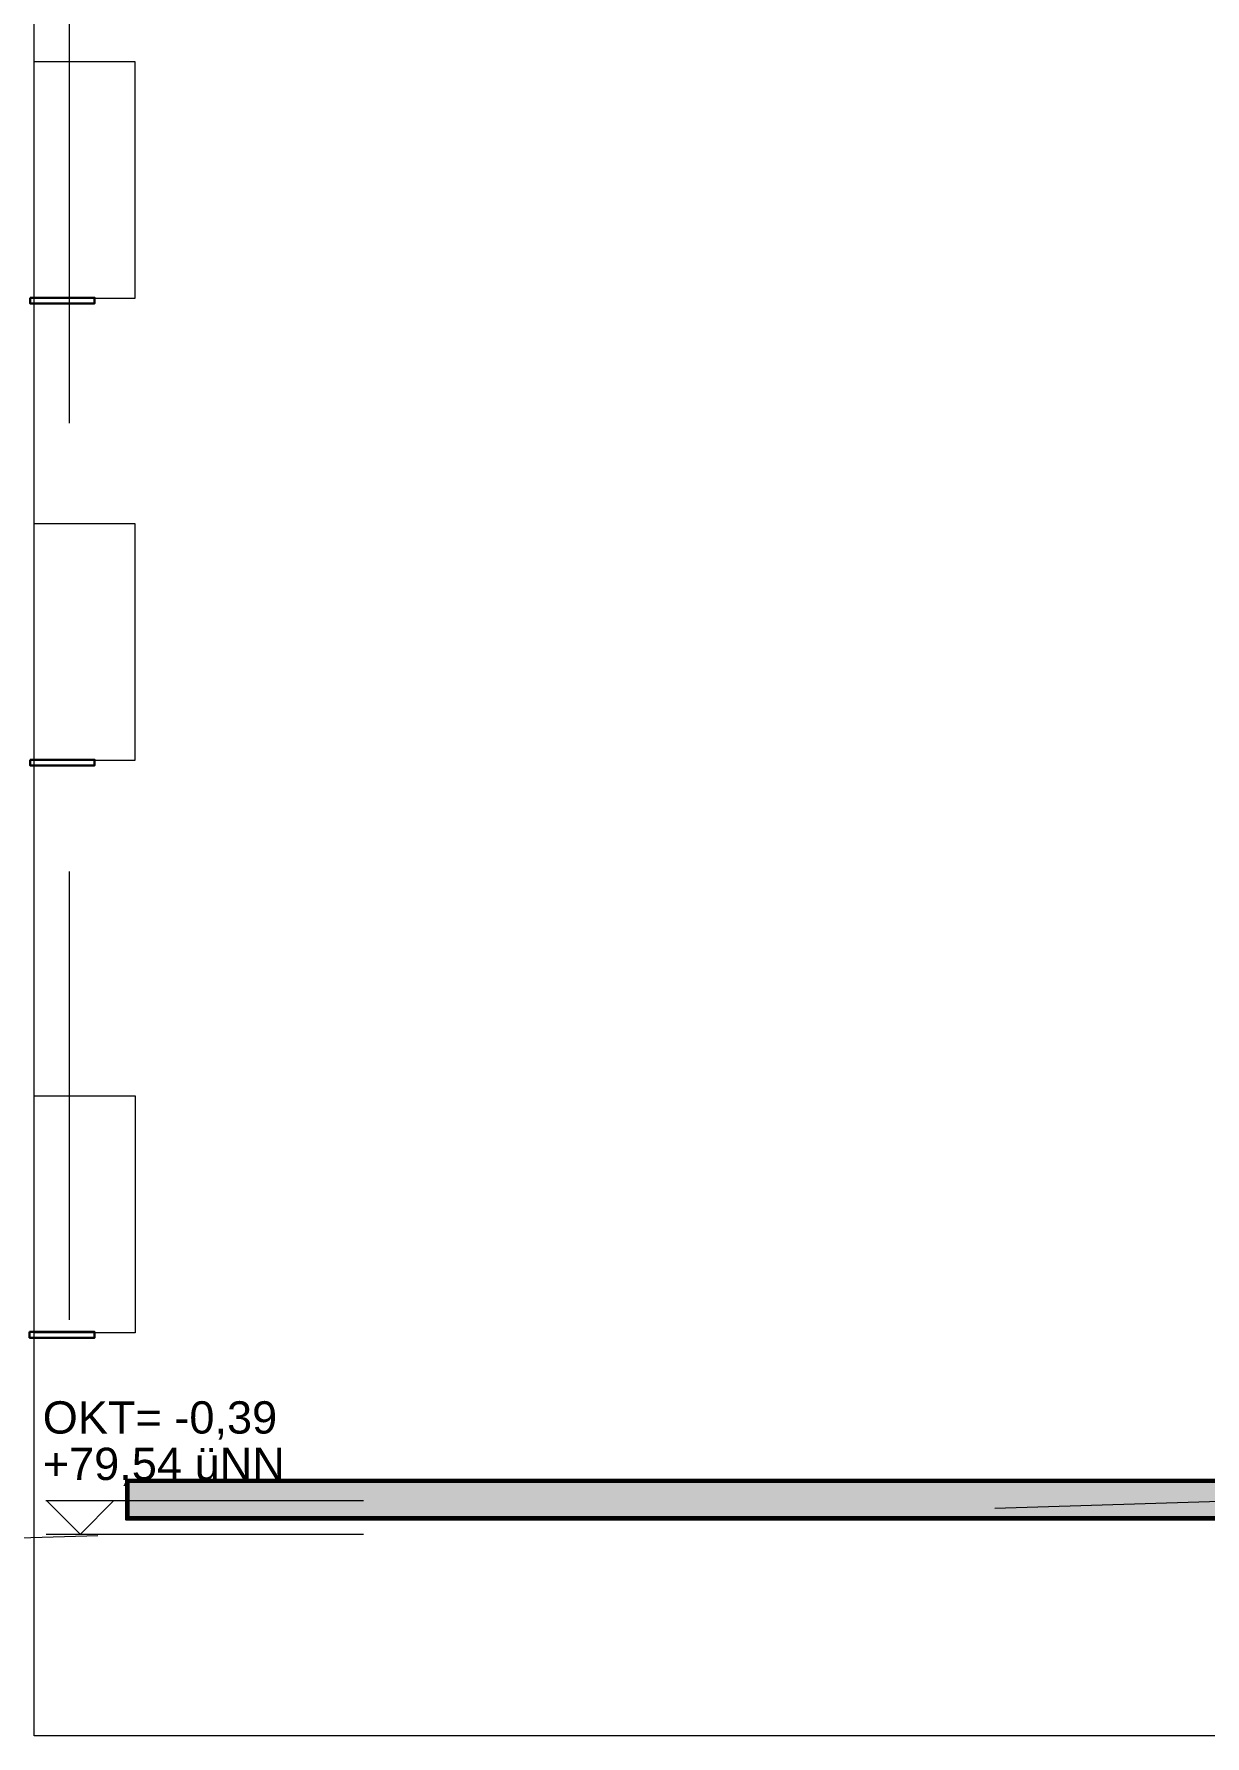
# Model space of a CAD drawing. Header units: millimetres. Extents: x 2 to 42044, y 4087 to 28530.
# Drawn here: x 7389 to 14755, y 7006 to 17712 of the extents above; entities that cross this region are included whole.
import ezdxf

# ---------------------------------------------------------------- set-up
doc = ezdxf.new("R2010")
doc.units = ezdxf.units.MM
doc.header["$LTSCALE"] = 50
doc.linetypes.add('PDF_112-9_112-9_0-0_0-0', pattern=[225.8, 112.9, -112.9, 0, 0])
doc.linetypes.add('PDF_56-4_56-4_0-0_0-0', pattern=[112.8, 56.4, -56.4, 0, 0])
for name, color, linetype in [('00_Wand_Bestand', 7, 'Continuous'), ('05_Linien_stark', 7, 'Continuous'), ('06_Linien_fein', 3, 'Continuous'), ('10_Text', 7, 'Continuous')]:
    doc.layers.add(name, color=color, linetype=linetype)
doc.styles.add('PLAN', font='arial.ttf')

msp = doc.modelspace()

# ---------------------------------------------------------------- hatches: boundary and pattern name
at = {"layer": '00_Wand_Bestand'}
msp.add_hatch(color=7, dxfattribs=at).paths.add_polyline_path([(7968, 8619), (18781, 8619), (18781, 8365), (7968, 8365)])

# ---------------------------------------------------------------- linework, layer by layer
msp.add_lwpolyline([(7968, 8619), (18781, 8619), (18781, 8365), (7968, 8365)], close=True, dxfattribs=at)
at = {"layer": '05_Linien_stark', "lineweight": 15}
for p, q in [((7463, 8487), (9462, 8487)), ((7682, 8274), (7468, 8488)), ((7682, 8276), (7890, 8484)), ((7466, 8275), (9461, 8275))]:
    msp.add_line(p, q, dxfattribs=at)
at = {"layer": '05_Linien_stark', "lineweight": 18}
for points in [[(7391, 18081), (18982, 18081), (18982, 7006), (7391, 7006)], [(7391, 17539), (8023, 17539), (8023, 16048), (7391, 16048)], [(7390, 14633), (8023, 14633), (8023, 13142), (7390, 13142)], [(7390, 11033), (8025, 11033), (8025, 9542), (7390, 9542)]]:
    msp.add_lwpolyline(points, close=True, dxfattribs=at)
at = {"layer": '05_Linien_stark', "lineweight": 30}
for points in [[(7364, 16053), (7770, 16053), (7770, 16017), (7364, 16017)], [(7365, 13147), (7770, 13147), (7770, 13111), (7365, 13111)], [(7361, 9548), (7770, 9548), (7770, 9511), (7361, 9511)]]:
    msp.add_lwpolyline(points, close=True, dxfattribs=at)
at = {"layer": '05_Linien_stark', "lineweight": 50}
msp.add_lwpolyline([(7979, 8608), (18770, 8608), (18770, 8377), (7979, 8377)], close=True, dxfattribs=at)
at = {"layer": '06_Linien_fein', "linetype": 'PDF_56-4_56-4_0-0_0-0', "lineweight": 9}
msp.add_line((7610, 18083), (7610, 8274), dxfattribs=at)
at = {"layer": '06_Linien_fein', "linetype": 'PDF_112-9_112-9_0-0_0-0', "lineweight": 15}
msp.add_line((19075, 8610), (7141, 8245), dxfattribs=at)

# ---------------------------------------------------------------- texts
at = {"layer": '10_Text', "style": 'PLAN'}
for s, p in [('OKT= -0,39', (7444, 8908)), ('+79,54 üNN', (7444, 8616))]:
    msp.add_text(s, height=203.2, dxfattribs=at).set_placement(p)

doc.saveas('drawing.dxf')
